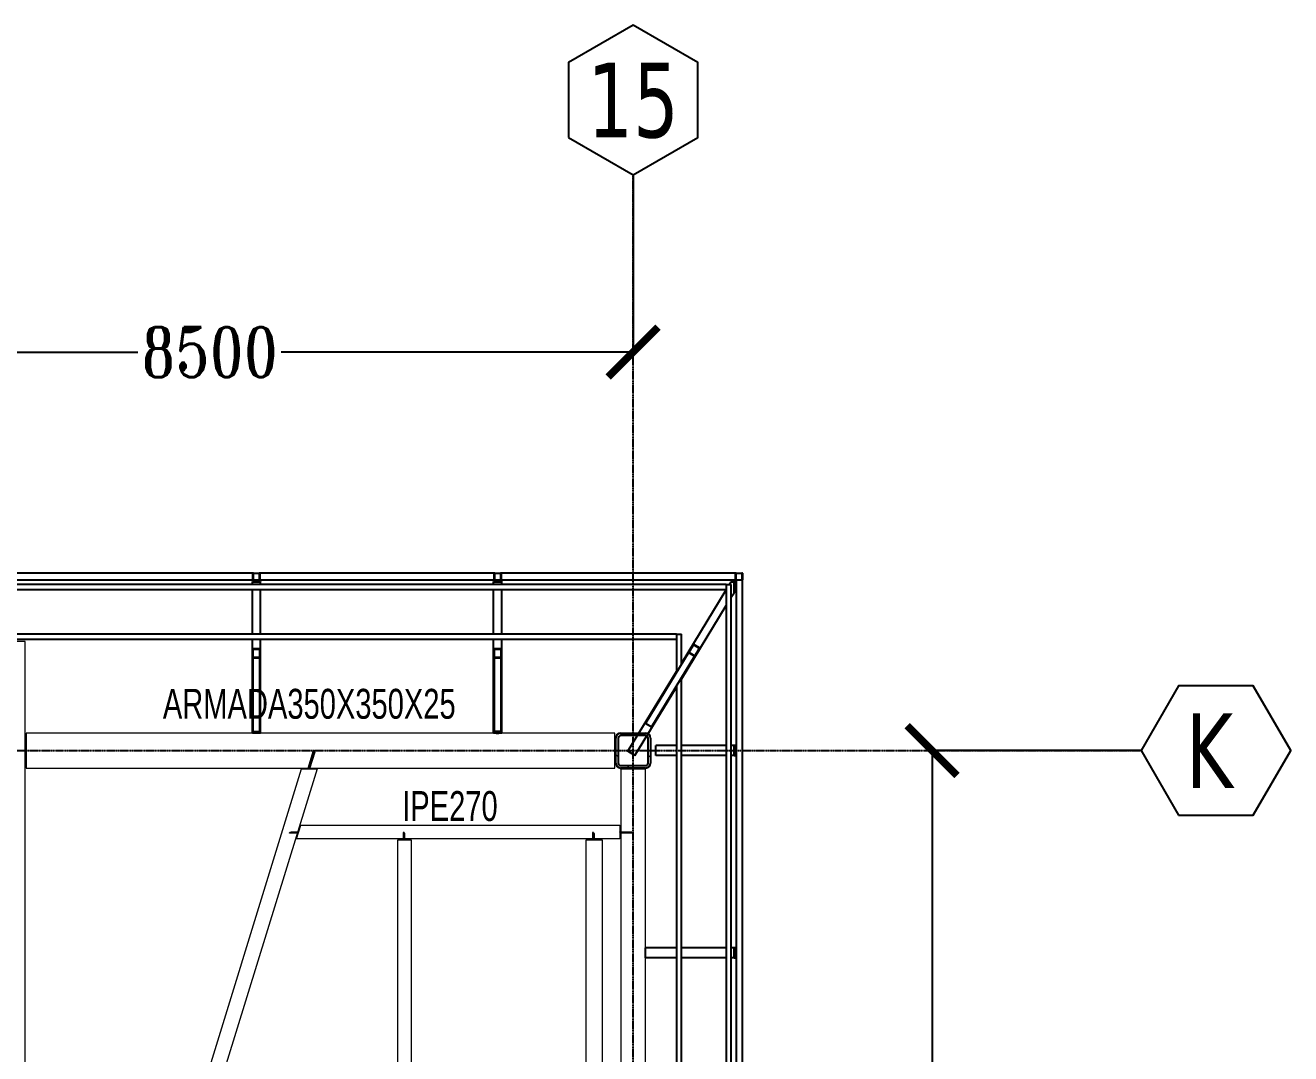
# Model space of a CAD drawing. Header units: millimetres. Extents: x -6598 to 74598, y -11659 to 33736.
# Drawn here: x 61901 to 74598, y 22457 to 32781 of the extents above; entities that cross this region are included whole.
import ezdxf
from ezdxf.enums import TextEntityAlignment as Align

# ---------------------------------------------------------------- set-up
doc = ezdxf.new("R2010")
doc.units = ezdxf.units.MM
doc.header["$LTSCALE"] = 0.95
doc.linetypes.add('DXK_LINE_DOT3', pattern=[5.9187, 2.979, -0.9799, 0.9799, -0.9799])
for name, color, linetype, lineweight in [('0-2', 250, 'Continuous', 5), ('E_COLUMNAS-1', 254, 'Continuous', 25), ('E_COLUMNAS-2', 1, 'Continuous', 9), ('E_COLUMNAS-3', 1, 'Continuous', 35), ('E_COLUMNAS-4', 1, 'Continuous', 25), ('E_TEXTO', 3, 'Continuous', 9), ('E_VIGAS', 7, 'Continuous', 9), ('E_VIGAS-1', 5, 'Continuous', 25), ('E_VIGAS-2', 10, 'Continuous', 25), ('HCB-VIGAS', 4, 'Continuous', 15), ('S-COLS-HDLN-1', 52, 'Continuous', 9)]:
    doc.layers.add(name, color=color, linetype=linetype, lineweight=lineweight)
for name, color, linetype in [('COTAS', 8, 'Continuous'), ('HCB-EJES', 1, 'Continuous'), ('HCB-ROTULOS', 2, 'Continuous')]:
    doc.layers.add(name, color=color, linetype=linetype)
doc.styles.add('Arial Narrow', font='', dxfattribs={"width": 0.85, "height": 0.3})
doc.styles.add('ROMANT', font='romant.shx', dxfattribs={"width": 0.8})
doc.styles.add('VERDANA', font='verdana.ttf')
doc.styles.get('Arial Narrow').set_extended_font_data('Arial Narrow')
doc.dimstyles.new('1.125', dxfattribs={"dimscale": 0, "dimtxt": 500, "dimasz": 500, "dimexe": 4, "dimexo": 4, "dimgap": 15, "dimtad": 0, "dimdec": 0, "dimzin": 4, "dimdsep": 46, "dimtxsty": 'ROMANT', "dimblk": 'ARCHTICK', "dimcen": -10, "dimclrd": 256, "dimclrt": 3, "dimadec": 0, "dimazin": 0, "dimtfac": 1, "dimtdec": 0, "dimtix": 1, "dimtmove": 0, "dimatfit": 0, "dimldrblk": 'OBLIQUE', "dimfxl": 0.05, "dimtolj": 1, "dimtzin": 0, "dimarcsym": 0})
pattern_1 = [(45, (0, 0), (-0.3768879, 0.3768879), []), (45, (0, 0.571), (-0.3768879, 0.3768879), [])]

# ---------------------------------------------------------------- blocks, each defined once
blk = doc.blocks.new('_ArchTick')
at = {"color": 0, "linetype": 'ByBlock', "const_width": 0.15}
blk.add_lwpolyline([(-0.5, -0.5), (0.5, 0.5)], dxfattribs=at)
blk = doc.blocks.new('*D98')
at = {"layer": 'COTAS', "color": 0, "lineweight": -2, "transparency": 16777216}
for p, q in [((73094, 25500), (70996, 25500)), ((73094, 17000), (70996, 17000))]:
    blk.add_line(p, q, dxfattribs=at)
at = {"layer": 'COTAS', "lineweight": -2, "transparency": 16777216}
for p, q in [((71000, 25500), (71000, 21970)), ((71000, 17000), (71000, 20530))]:
    blk.add_line(p, q, dxfattribs=at)
at = {"layer": 'Defpoints', "color": 0, "transparency": 16777216}
for p in [(71000, 25500), (73098, 25500), (73098, 17000)]:
    blk.add_point(p, dxfattribs=at)
at = {"layer": 'COTAS', "lineweight": -2, "transparency": 16777216, "xscale": 500, "yscale": 500, "zscale": 500}
for p, rotation in [((71000, 25500), 90), ((71000, 17000), 270)]:
    blk.add_blockref('_ArchTick', p, dxfattribs=dict(at, rotation=rotation))
at = {"layer": 'COTAS', "color": 3, "transparency": 16777216, "insert": (71000, 21250), "char_height": 500, "attachment_point": 5, "rotation": 90, "style": 'ROMANT'}
blk.add_mtext('\\A1;8500', dxfattribs=at)
blk = doc.blocks.new('_Oblique')
at = {"color": 0, "linetype": 'ByBlock', "lineweight": -2}
blk.add_line((-0.5, -0.5), (0.5, 0.5), dxfattribs=at)
blk = doc.blocks.new('*D112')
at = {"layer": 'COTAS', "color": 0, "lineweight": -2, "transparency": 16777216}
for p, q in [((59500, 31277), (59500, 29496)), ((68000, 31277), (68000, 29496))]:
    blk.add_line(p, q, dxfattribs=at)
at = {"layer": 'COTAS', "lineweight": -2, "transparency": 16777216}
for p, q in [((59500, 29500), (63030, 29500)), ((68000, 29500), (64470, 29500))]:
    blk.add_line(p, q, dxfattribs=at)
at = {"layer": 'Defpoints', "color": 0, "transparency": 16777216}
for p in [(59500, 31281), (68000, 31281), (68000, 29500)]:
    blk.add_point(p, dxfattribs=at)
at = {"layer": 'COTAS', "lineweight": -2, "transparency": 16777216, "xscale": 500, "yscale": 500, "zscale": 500, "rotation": 180}
blk.add_blockref('_ArchTick', (59500, 29500), dxfattribs=at)
at = {"layer": 'COTAS', "lineweight": -2, "transparency": 16777216, "xscale": 500, "yscale": 500, "zscale": 500}
blk.add_blockref('_ArchTick', (68000, 29500), dxfattribs=at)
at = {"layer": 'COTAS', "color": 3, "transparency": 16777216, "insert": (63750, 29500), "char_height": 500, "attachment_point": 5, "style": 'ROMANT'}
blk.add_mtext('\\A1;8500', dxfattribs=at)
blk = doc.blocks.new('EST_SFM_VIGA-METALICA-SECCION-C - EST_SFM_VIGA-METALICA-UPN160-1604346-PLANTA TIPO PISO 18 A PISO 23')
at = {"layer": 'E_VIGAS-1'}
for p, q in [((30.11, 0.018), (-30.277, 0.018)), ((32.53, 0.018), (30.168, 0.018)), ((34.953, 0.018), (32.588, 0.018)), ((35.017, 0.018), (35.011, 0.018)), ((35.017, 0.018), (35.017, -0.047)), ((-30.272, -0.047), (30.104, -0.047)), ((30.105, -0.047), (30.172, -0.047)), ((30.173, -0.047), (32.524, -0.047)), ((32.525, -0.047), (32.592, -0.047)), ((32.593, -0.047), (34.947, -0.047)), ((34.949, -0.047), (35.015, -0.047))]:
    blk.add_line(p, q, dxfattribs=at)
blk = doc.blocks.new('EST_SFM_VIGA-METALICA-SECCION-C - EST_SFM_VIGA-METALICA-UPN100-1529792-PLANTA TIPO PISO 18 A PISO 23')
at = {"layer": 'E_VIGAS-2'}
for p, q in [((-13.568, -0.018), (-13.568, 0.032)), ((-13.263, 0.032), (-13.567, 0.032)), ((13.831, 0.032), (-13.129, 0.032)), ((-13.568, -0.018), (-13.181, -0.018)), ((-13.047, -0.018), (13.749, -0.018))]:
    blk.add_line(p, q, dxfattribs=at)
blk = doc.blocks.new('EST_SFM_VIGA-METALICA-SECCION-C - EST_SFM_VIGA-METALICA-UPN100-1530878-PLANTA TIPO PISO 18 A PISO 23')
at = {"layer": 'E_VIGAS-2'}
for p, q in [((-14.294, -0.032), (-14.294, 0.018)), ((14.54, 0.018), (-14.294, 0.018)), ((-14.294, -0.032), (14.54, -0.032))]:
    blk.add_line(p, q, dxfattribs=at)
blk = doc.blocks.new('EST_SFM_VIGA-METALICA-SECCION-C - EST_SFM_VIGA-METALICA-UPN160-1529890-PLANTA TIPO PISO 18 A PISO 23')
at = {"layer": 'E_VIGAS-1'}
for p, q in [((14.442, 0.018), (-14.49, 0.018)), ((-14.49, -0.047), (-14.49, 0.016)), ((-14.49, -0.047), (-14.487, -0.047)), ((-14.485, -0.047), (14.437, -0.047))]:
    blk.add_line(p, q, dxfattribs=at)
blk = doc.blocks.new('EST_SFM_VIGA-METALICA-SECCION-C - EST_SFM_VIGA-METALICA-UPN100-1526554-PLANTA TIPO PISO 18 A PISO 23')
at = {"layer": 'E_VIGAS-2'}
for p, q in [((34.942, 0.018), (-34.929, 0.018)), ((34.942, 0.018), (34.942, -0.032)), ((-34.929, -0.032), (34.942, -0.032))]:
    blk.add_line(p, q, dxfattribs=at)
blk = doc.blocks.new('EST_SFM_VIGA-METALICA-SECCION-C - EST_SFM_VIGA-METALICA-UPN100-1526616-PLANTA TIPO PISO 18 A PISO 23')
at = {"layer": 'E_VIGAS-2'}
for p, q in [((34.044, 0.032), (-34.827, 0.032)), ((34.044, 0.032), (34.044, -0.018)), ((-34.827, -0.018), (34.044, -0.018))]:
    blk.add_line(p, q, dxfattribs=at)
blk = doc.blocks.new('EST_SCM_COLUMNA-METALICA-SECCION-CUADRADA - EST_SCM_COLUMNA-TUBULAR-CUADRADA_PTEØ_70x70 e_3mm-V29-PLANTA TIPO PISO 18 A PISO 23')
at = {"layer": 'E_COLUMNAS-1'}
for p, q in [((-0.035, -0.029), (-0.035, 0.029)), ((-0.032, 0.029), (-0.032, -0.029)), ((-0.029, 0.035), (0.029, 0.035)), ((0.029, 0.032), (-0.029, 0.032)), ((0.032, -0.029), (0.032, 0.029)), ((0.035, 0.029), (0.035, -0.029)), ((-0.029, -0.032), (0.029, -0.032)), ((0.029, -0.035), (-0.029, -0.035))]:
    blk.add_line(p, q, dxfattribs=at)
for centre, radius, start, end in [((-0.029, 0.029), 0.006, 90, 180), ((-0.029, 0.029), 0.003, 90, 180), ((0.029, 0.029), 0.006, 0, 90), ((0.029, 0.029), 0.003, 0, 90), ((0.029, 0.029), 0.006, 10, 80), ((0.029, 0.029), 0.003, 30, 60), ((-0.029, -0.029), 0.006, 180, 270), ((-0.029, -0.029), 0.003, 180, 270), ((0.029, -0.029), 0.003, 270, 360), ((0.029, -0.029), 0.006, 270, 0)]:
    blk.add_arc(centre, radius, start, end, dxfattribs=at)
blk = doc.blocks.new('EST_SCM_COLUMNA-METALICA-SECCION-CUADRADA - EST_SCM_COLUMNA-TUBULAR-CUADRADA_PTEØ_70x70 e_3mm-V35-PLANTA TIPO PISO 18 A PISO 23')
at = {"layer": 'E_COLUMNAS-2'}
h = blk.add_hatch(dxfattribs=at)
h.set_pattern_fill('FP_4', color=256, style=0, pattern_type=2)
h.set_pattern_definition([(315, (-7.522, 167.908), (0.15909903, 0.15909903), [])])
h.paths.add_polyline_path([(-0.029, 0.035), (-0.033, 0.033), (-0.035, 0.029), (-0.031, 0.031)])
h.paths.add_polyline_path([(0.029, 0.035), (0.031, 0.031), (0.035, 0.029), (0.033, 0.033)])
h.paths.add_polyline_path([(-0.029, 0.035), (-0.029, 0.032), (0.029, 0.032), (0.029, 0.035), (0.014, 0.035)])
h.paths.add_polyline_path([(-0.035, -0.029), (-0.033, -0.033), (-0.029, -0.035), (-0.031, -0.031)])
h.paths.add_polyline_path([(-0.035, 0.029), (-0.035, -0.029), (-0.032, -0.029), (-0.032, 0.029)])
h.paths.add_polyline_path([(0.035, -0.029), (0.031, -0.031), (0.029, -0.035), (0.033, -0.033)])
h.paths.add_polyline_path([(0.035, 0.029), (0.032, 0.029), (0.032, -0.029), (0.035, -0.029)])
h.paths.add_polyline_path([(-0.029, -0.032), (-0.029, -0.035), (0.029, -0.035), (0.029, -0.032), (0.014, -0.032)])
at = {"layer": 'E_COLUMNAS-1'}
for p, q in [((-0.035, -0.029), (-0.035, 0.029)), ((-0.032, 0.029), (-0.032, -0.029)), ((-0.029, 0.035), (0.029, 0.035)), ((0.029, 0.032), (-0.029, 0.032)), ((0.032, -0.029), (0.032, 0.029)), ((0.035, 0.029), (0.035, -0.029)), ((-0.029, -0.032), (0.029, -0.032)), ((0.029, -0.035), (-0.029, -0.035))]:
    blk.add_line(p, q, dxfattribs=at)
for centre, radius, start, end in [((-0.029, 0.029), 0.006, 90, 180), ((-0.029, 0.029), 0.006, 90, 170), ((-0.029, 0.029), 0.003, 90, 180), ((-0.029, 0.029), 0.003, 90, 150), ((0.029, 0.029), 0.006, 0, 90), ((0.029, 0.029), 0.006, 10, 90), ((0.029, 0.029), 0.003, 0, 90), ((0.029, 0.029), 0.003, 30, 90), ((-0.029, -0.029), 0.006, 180, 270), ((-0.029, -0.029), 0.003, 180, 270), ((0.029, -0.029), 0.003, 270, 360), ((0.029, -0.029), 0.006, 270, 0)]:
    blk.add_arc(centre, radius, start, end, dxfattribs=at)
blk = doc.blocks.new('EST_SCM_COLUMNA-METALICA-SECCION-CUADRADA - EST_SCM_COLUMNA-TUBULAR-CUADRADA_PTEØ_70x70 e_3mm-V36-PLANTA TIPO PISO 18 A PISO 23')
at = {"layer": 'E_COLUMNAS-1'}
for p, q in [((-0.035, -0.029), (-0.035, 0.029)), ((-0.032, 0.029), (-0.032, -0.029)), ((-0.029, 0.035), (0.029, 0.035)), ((0.029, 0.032), (-0.029, 0.032)), ((0.032, -0.029), (0.032, 0.029)), ((0.035, 0.029), (0.035, -0.029)), ((-0.029, -0.032), (0.029, -0.032)), ((0.029, -0.035), (-0.029, -0.035))]:
    blk.add_line(p, q, dxfattribs=at)
for centre, radius, start, end in [((-0.029, 0.029), 0.006, 90, 180), ((-0.029, 0.029), 0.006, 90, 170), ((-0.029, 0.029), 0.003, 90, 180), ((-0.029, 0.029), 0.003, 90, 150), ((0.029, 0.029), 0.006, 0, 90), ((0.029, 0.029), 0.006, 10, 90), ((0.029, 0.029), 0.003, 0, 90), ((0.029, 0.029), 0.003, 30, 90), ((-0.029, -0.029), 0.006, 180, 270), ((-0.029, -0.029), 0.003, 180, 270), ((0.029, -0.029), 0.003, 270, 360), ((0.029, -0.029), 0.006, 270, 0)]:
    blk.add_arc(centre, radius, start, end, dxfattribs=at)
blk = doc.blocks.new('DCTIB_CNI_EST_MOD-1A-FAC_0001_rvt-2-PLANTA TIPO PISO 18 A PISO 23')
at = {"layer": 'E_VIGAS'}
h = blk.add_hatch(dxfattribs=at)
h.set_pattern_fill('FP_2', color=256, style=0, pattern_type=2)
h.set_pattern_definition(pattern_1)
h.paths.add_polyline_path([(-5.547, 167.111), (-5.545, 167.113), (-5.6, 167.146), (-5.601, 167.145)])
h.paths.add_polyline_path([(-5.498, 167.191), (-5.497, 167.193), (-5.552, 167.226), (-5.553, 167.224), (-5.545, 167.22)])
h = blk.add_hatch(dxfattribs=at)
h.set_pattern_fill('FP_2', color=256, style=0, pattern_type=2)
h.set_pattern_definition(pattern_1)
h.paths.add_polyline_path([(-9.974, 167.094), (-9.91, 167.094), (-9.91, 167.096), (-9.974, 167.096)])
h.paths.add_polyline_path([(-9.977, 167.098), (-9.976, 167.098), (-9.977, 167.18)])
h.paths.add_polyline_path([(-9.909, 167.098), (-9.907, 167.098), (-9.909, 167.18)])
h.paths.add_polyline_path([(-9.974, 167.182), (-9.91, 167.182), (-9.91, 167.184), (-9.974, 167.184)])
at = {"layer": 'E_COLUMNAS-1'}
for centre, radius, start, end in [((-9.971, 167.879), 0.006, 190, 270), ((-9.971, 167.879), 0.006, 190, 270), ((-9.971, 167.879), 0.003, 210, 270), ((-9.971, 167.879), 0.003, 210, 270), ((-9.913, 167.879), 0.006, 270, 350), ((-9.913, 167.879), 0.006, 270, 350), ((-9.913, 167.879), 0.003, 270, 330), ((-9.913, 167.879), 0.003, 270, 330), ((-7.551, 167.879), 0.006, 190, 270), ((-7.551, 167.879), 0.006, 190, 270), ((-7.551, 167.879), 0.003, 210, 270), ((-7.551, 167.879), 0.003, 210, 270), ((-7.493, 167.879), 0.006, 270, 350), ((-7.493, 167.879), 0.006, 270, 350), ((-7.493, 167.879), 0.003, 270, 330), ((-7.493, 167.879), 0.003, 270, 330), ((-5.128, 167.879), 0.006, 190, 260), ((-5.128, 167.879), 0.006, 190, 260), ((-5.128, 167.879), 0.003, 210, 240), ((-5.128, 167.879), 0.003, 210, 240)]:
    blk.add_arc(centre, radius, start, end, dxfattribs=at)
at = {"layer": 'E_VIGAS-1'}
for p, q in [((-9.983, 167.859), (-9.955, 167.859)), ((-9.983, 167.858), (-9.983, 167.859)), ((-9.983, 167.858), (-9.901, 167.858)), ((-9.901, 167.858), (-9.983, 167.858)), ((-9.983, 167.83), (-9.983, 167.858)), ((-9.945, 167.876), (-9.945, 167.878)), ((-9.945, 167.864), (-9.945, 167.873)), ((-9.945, 167.859), (-9.945, 167.864)), ((-9.94, 167.878), (-9.94, 167.876)), ((-9.94, 167.873), (-9.94, 167.864)), ((-9.94, 167.864), (-9.94, 167.859)), ((-9.929, 167.859), (-9.901, 167.859)), ((-9.901, 167.859), (-9.901, 167.858)), ((-9.901, 167.83), (-9.901, 167.858)), ((-7.535, 167.859), (-7.563, 167.859)), ((-7.563, 167.859), (-7.535, 167.859)), ((-7.563, 167.858), (-7.563, 167.859)), ((-7.563, 167.858), (-7.481, 167.858)), ((-7.481, 167.858), (-7.563, 167.858)), ((-7.563, 167.83), (-7.563, 167.858)), ((-7.525, 167.876), (-7.525, 167.878)), ((-7.525, 167.864), (-7.525, 167.873)), ((-7.525, 167.859), (-7.525, 167.864)), ((-7.52, 167.878), (-7.52, 167.876)), ((-7.52, 167.873), (-7.52, 167.864)), ((-7.52, 167.864), (-7.52, 167.859)), ((-7.509, 167.859), (-7.481, 167.859)), ((-7.481, 167.859), (-7.509, 167.859)), ((-7.481, 167.859), (-7.481, 167.858)), ((-7.481, 167.83), (-7.481, 167.858)), ((-5.194, 167.83), (-5.177, 167.858)), ((-5.177, 167.859), (-5.148, 167.859)), ((-5.177, 167.858), (-5.149, 167.858)), ((-5.149, 167.858), (-5.177, 167.858)), ((-5.158, 167.878), (-5.17, 167.859)), ((-5.153, 167.873), (-5.153, 167.875)), ((-5.151, 167.868), (-5.152, 167.87)), ((-5.149, 167.864), (-5.15, 167.865)), ((-5.149, 167.747), (-5.149, 167.858)), ((-5.148, 167.853), (-5.148, 167.859)), ((-5.148, 167.859), (-5.148, 167.853)), ((-9.983, 167.33), (-9.983, 167.78)), ((-9.901, 167.33), (-9.901, 167.78)), ((-7.563, 167.33), (-7.563, 167.78)), ((-7.481, 167.33), (-7.481, 167.78)), ((-5.677, 167.038), (-5.227, 167.777)), ((-5.177, 167.701), (-5.149, 167.747)), ((-5.148, 167.802), (-5.148, 167.749)), ((-5.148, 167.76), (-5.129, 167.791)), ((-5.146, 167.835), (-5.143, 167.84)), ((-5.143, 167.831), (-5.146, 167.826)), ((-5.677, 166.88), (-5.227, 167.619)), ((-9.983, 166.337), (-9.983, 167.28)), ((-9.901, 166.337), (-9.901, 167.28)), ((-7.563, 166.337), (-7.563, 167.28)), ((-7.481, 166.337), (-7.481, 167.28)), ((-5.556, 167.224), (-5.602, 167.15)), ((-5.6, 167.149), (-5.555, 167.223)), ((-5.555, 167.223), (-5.56, 167.216)), ((-5.553, 167.224), (-5.498, 167.191)), ((-5.497, 167.193), (-5.552, 167.226)), ((-9.977, 167.18), (-9.977, 167.098)), ((-9.977, 167.098), (-9.977, 166.357)), ((-9.976, 167.18), (-9.976, 167.172)), ((-9.976, 167.098), (-9.976, 167.18)), ((-9.976, 167.098), (-9.976, 167.094)), ((-9.91, 167.184), (-9.974, 167.184)), ((-9.974, 167.182), (-9.91, 167.182)), ((-9.91, 167.096), (-9.974, 167.096)), ((-9.909, 167.172), (-9.909, 167.18)), ((-9.909, 167.18), (-9.909, 167.098)), ((-9.909, 167.094), (-9.909, 167.098)), ((-9.907, 167.098), (-9.907, 167.18)), ((-9.907, 166.357), (-9.907, 167.098)), ((-7.557, 167.18), (-7.557, 167.098)), ((-7.557, 167.098), (-7.557, 166.361)), ((-7.556, 167.18), (-7.556, 167.172)), ((-7.556, 167.098), (-7.556, 167.18)), ((-7.556, 167.098), (-7.556, 167.094)), ((-7.49, 167.184), (-7.554, 167.184)), ((-7.554, 167.182), (-7.49, 167.182)), ((-7.49, 167.096), (-7.554, 167.096)), ((-7.489, 167.172), (-7.489, 167.18)), ((-7.489, 167.18), (-7.489, 167.098)), ((-7.489, 167.094), (-7.489, 167.098)), ((-7.487, 167.098), (-7.487, 167.18)), ((-7.487, 166.361), (-7.487, 167.098)), ((-5.602, 167.15), (-6.034, 166.44)), ((-5.974, 166.404), (-5.542, 167.113)), ((-5.6, 167.149), (-5.602, 167.146)), ((-5.601, 167.145), (-5.547, 167.111)), ((-5.545, 167.113), (-5.6, 167.146)), ((-5.545, 167.111), (-5.543, 167.114)), ((-5.498, 167.188), (-5.543, 167.114)), ((-5.542, 167.113), (-5.497, 167.188)), ((-5.502, 167.181), (-5.498, 167.188)), ((-9.974, 167.094), (-9.91, 167.094)), ((-7.554, 167.094), (-7.49, 167.094)), ((-6.215, 166.155), (-5.727, 166.956)), ((-6.145, 166.112), (-5.727, 166.798)), ((-9.901, 166.337), (-9.983, 166.337)), ((-9.974, 166.353), (-9.91, 166.353)), ((-7.481, 166.337), (-7.563, 166.337)), ((-7.535, 166.337), (-7.563, 166.337)), ((-7.554, 166.357), (-7.49, 166.357)), ((-7.525, 166.337), (-7.519, 166.337)), ((-7.525, 166.337), (-7.525, 166.337)), ((-7.52, 166.337), (-7.52, 166.337)), ((-7.481, 166.337), (-7.509, 166.337)), ((-6.033, 166.435), (-5.979, 166.402)), ((-5.934, 166.112), (-5.934, 166.212)), ((-5.727, 166.212), (-5.934, 166.212)), ((-5.227, 166.212), (-5.677, 166.212)), ((-5.149, 166.212), (-5.177, 166.212)), ((-5.149, 166.212), (-5.149, 166.112)), ((-5.149, 166.112), (-5.149, 166.212)), ((-5.149, 166.212), (-5.148, 166.212)), ((-5.148, 166.212), (-5.148, 166.175)), ((-5.129, 166.212), (-5.148, 166.212)), ((-6.145, 166.112), (-6.215, 166.155)), ((-5.727, 166.112), (-5.934, 166.112)), ((-5.227, 166.112), (-5.677, 166.112)), ((-5.149, 166.112), (-5.177, 166.112)), ((-5.148, 166.112), (-5.149, 166.112)), ((-5.148, 166.165), (-5.143, 166.165)), ((-5.143, 166.165), (-5.148, 166.165)), ((-5.148, 166.165), (-5.143, 166.165)), ((-5.143, 166.16), (-5.148, 166.16)), ((-5.143, 166.16), (-5.148, 166.16)), ((-5.148, 166.16), (-5.143, 166.16)), ((-5.148, 166.15), (-5.148, 166.112)), ((-5.148, 166.112), (-5.129, 166.112)), ((-5.143, 166.165), (-5.129, 166.165)), ((-5.129, 166.16), (-5.143, 166.16)), ((-6.037, 164.082), (-6.037, 164.182)), ((-5.727, 164.182), (-6.037, 164.182)), ((-5.227, 164.182), (-5.677, 164.182)), ((-5.149, 164.182), (-5.177, 164.182)), ((-5.149, 164.182), (-5.149, 164.082)), ((-5.149, 164.082), (-5.149, 164.182)), ((-5.149, 164.182), (-5.148, 164.182)), ((-5.148, 164.182), (-5.148, 164.145)), ((-5.129, 164.182), (-5.148, 164.182)), ((-5.727, 164.082), (-6.037, 164.082)), ((-5.227, 164.082), (-5.677, 164.082)), ((-5.149, 164.082), (-5.177, 164.082)), ((-5.148, 164.082), (-5.149, 164.082)), ((-5.148, 164.135), (-5.143, 164.135)), ((-5.143, 164.135), (-5.148, 164.135)), ((-5.148, 164.135), (-5.143, 164.135)), ((-5.143, 164.13), (-5.148, 164.13)), ((-5.143, 164.13), (-5.148, 164.13)), ((-5.148, 164.13), (-5.143, 164.13)), ((-5.148, 164.12), (-5.148, 164.082)), ((-5.148, 164.082), (-5.129, 164.082)), ((-5.143, 164.135), (-5.129, 164.135)), ((-5.129, 164.13), (-5.143, 164.13))]:
    blk.add_line(p, q, dxfattribs=at)
at = {"layer": 'E_VIGAS-1', "flags": 128}
for points in [[(-5.177, 167.858), (-5.177, 167.858), (-5.177, 167.859)], [(-5.135, 167.854), (-5.138, 167.855), (-5.142, 167.857), (-5.146, 167.861), (-5.149, 167.864), (-5.152, 167.869), (-5.153, 167.874), (-5.154, 167.878)], [(-5.143, 167.84), (-5.138, 167.848), (-5.133, 167.857), (-5.129, 167.863)], [(-5.148, 167.749), (-5.149, 167.747), (-5.149, 167.747)], [(-5.129, 167.854), (-5.133, 167.847), (-5.138, 167.838), (-5.143, 167.831)], [(-5.552, 167.226), (-5.552, 167.226), (-5.553, 167.226), (-5.554, 167.226), (-5.555, 167.226), (-5.555, 167.225), (-5.556, 167.225), (-5.556, 167.224)], [(-5.555, 167.223), (-5.555, 167.224), (-5.555, 167.224), (-5.554, 167.224), (-5.554, 167.224), (-5.554, 167.224), (-5.553, 167.224), (-5.553, 167.224), (-5.553, 167.224)], [(-9.974, 167.184), (-9.975, 167.184), (-9.975, 167.184), (-9.976, 167.183), (-9.976, 167.183), (-9.977, 167.182), (-9.977, 167.181), (-9.977, 167.18)], [(-9.977, 167.098), (-9.977, 167.097), (-9.977, 167.096), (-9.976, 167.095), (-9.976, 167.095), (-9.975, 167.094), (-9.975, 167.094), (-9.974, 167.094)], [(-9.976, 167.18), (-9.976, 167.181), (-9.975, 167.181), (-9.975, 167.182), (-9.975, 167.182), (-9.975, 167.182), (-9.974, 167.182), (-9.974, 167.182)], [(-9.974, 167.096), (-9.974, 167.096), (-9.975, 167.096), (-9.975, 167.096), (-9.975, 167.096), (-9.975, 167.097), (-9.976, 167.097), (-9.976, 167.098)], [(-9.907, 167.18), (-9.907, 167.181), (-9.907, 167.182), (-9.908, 167.183), (-9.908, 167.183), (-9.909, 167.184), (-9.909, 167.184), (-9.91, 167.184)], [(-9.91, 167.182), (-9.91, 167.182), (-9.909, 167.182), (-9.909, 167.182), (-9.909, 167.182), (-9.909, 167.181), (-9.909, 167.181), (-9.909, 167.18)], [(-9.91, 167.094), (-9.909, 167.094), (-9.909, 167.094), (-9.908, 167.095), (-9.908, 167.095), (-9.907, 167.096), (-9.907, 167.097), (-9.907, 167.098)], [(-9.909, 167.098), (-9.909, 167.097), (-9.909, 167.097), (-9.909, 167.096), (-9.909, 167.096), (-9.909, 167.096), (-9.91, 167.096), (-9.91, 167.096)], [(-7.554, 167.184), (-7.555, 167.184), (-7.555, 167.184), (-7.556, 167.183), (-7.556, 167.183), (-7.557, 167.182), (-7.557, 167.181), (-7.557, 167.18)], [(-7.557, 167.098), (-7.557, 167.097), (-7.557, 167.096), (-7.556, 167.095), (-7.556, 167.095), (-7.555, 167.094), (-7.555, 167.094), (-7.554, 167.094)], [(-7.556, 167.18), (-7.556, 167.181), (-7.555, 167.181), (-7.555, 167.182), (-7.555, 167.182), (-7.555, 167.182), (-7.554, 167.182), (-7.554, 167.182)], [(-7.554, 167.096), (-7.554, 167.096), (-7.555, 167.096), (-7.555, 167.096), (-7.555, 167.096), (-7.555, 167.097), (-7.556, 167.097), (-7.556, 167.098)], [(-7.487, 167.18), (-7.487, 167.181), (-7.487, 167.182), (-7.488, 167.183), (-7.488, 167.183), (-7.489, 167.184), (-7.489, 167.184), (-7.49, 167.184)], [(-7.49, 167.182), (-7.49, 167.182), (-7.489, 167.182), (-7.489, 167.182), (-7.489, 167.182), (-7.489, 167.181), (-7.489, 167.181), (-7.489, 167.18)], [(-7.49, 167.094), (-7.489, 167.094), (-7.489, 167.094), (-7.488, 167.095), (-7.488, 167.095), (-7.487, 167.096), (-7.487, 167.097), (-7.487, 167.098)], [(-7.489, 167.098), (-7.489, 167.097), (-7.489, 167.097), (-7.489, 167.096), (-7.489, 167.096), (-7.489, 167.096), (-7.49, 167.096), (-7.49, 167.096)], [(-5.602, 167.15), (-5.602, 167.149), (-5.602, 167.148), (-5.602, 167.147), (-5.602, 167.146), (-5.602, 167.146), (-5.602, 167.145), (-5.601, 167.145)], [(-5.6, 167.146), (-5.6, 167.147), (-5.601, 167.147), (-5.601, 167.147), (-5.601, 167.148), (-5.601, 167.148), (-5.601, 167.149), (-5.6, 167.149)], [(-5.547, 167.111), (-5.546, 167.111), (-5.545, 167.111), (-5.544, 167.111), (-5.544, 167.112), (-5.543, 167.112), (-5.542, 167.113), (-5.542, 167.113)], [(-5.543, 167.114), (-5.543, 167.114), (-5.544, 167.113), (-5.544, 167.113), (-5.544, 167.113), (-5.545, 167.113), (-5.545, 167.113), (-5.545, 167.113)], [(-5.498, 167.191), (-5.498, 167.191), (-5.498, 167.19), (-5.498, 167.19), (-5.498, 167.19), (-5.498, 167.189), (-5.498, 167.189), (-5.498, 167.188)], [(-5.497, 167.188), (-5.496, 167.188), (-5.496, 167.189), (-5.496, 167.19), (-5.496, 167.191), (-5.496, 167.192), (-5.497, 167.192), (-5.497, 167.193)], [(-9.977, 166.357), (-9.977, 166.356), (-9.977, 166.355), (-9.976, 166.355), (-9.976, 166.354), (-9.975, 166.354), (-9.975, 166.353), (-9.974, 166.353)], [(-9.91, 166.353), (-9.909, 166.353), (-9.909, 166.354), (-9.908, 166.354), (-9.908, 166.355), (-9.907, 166.355), (-9.907, 166.356), (-9.907, 166.357)], [(-7.557, 166.361), (-7.557, 166.36), (-7.557, 166.359), (-7.556, 166.359), (-7.556, 166.358), (-7.555, 166.358), (-7.555, 166.357), (-7.554, 166.357)], [(-7.49, 166.357), (-7.489, 166.357), (-7.489, 166.358), (-7.488, 166.358), (-7.488, 166.359), (-7.487, 166.359), (-7.487, 166.36), (-7.487, 166.361)], [(-6.034, 166.44), (-6.034, 166.44), (-6.034, 166.439), (-6.034, 166.438), (-6.034, 166.437), (-6.034, 166.436), (-6.034, 166.436), (-6.033, 166.435)], [(-5.979, 166.402), (-5.978, 166.402), (-5.977, 166.402), (-5.977, 166.402), (-5.976, 166.402), (-5.975, 166.403), (-5.974, 166.403), (-5.974, 166.404)]]:
    blk.add_lwpolyline(points, dxfattribs=at)
at = {"layer": 'E_VIGAS-1'}
for centre, start_param, end_param in [((-7.535, 166.337), 4.712389, 6.283185), ((-7.535, 166.337), 0.785398, 1.308997), ((-7.535, 166.337), 0, 0.523599), ((-7.509, 166.337), 3.141593, 4.712389), ((-7.509, 166.337), 2.617994, 3.141593), ((-7.509, 166.337), 1.832596, 2.356194)]:
    blk.add_ellipse(centre, major_axis=(0.0107, 0), ratio=0.003149, start_param=start_param, end_param=end_param, dxfattribs=at)
for points, knots in [([(-9.945, 167.864), (-9.945, 167.863), (-9.945, 167.862), (-9.947, 167.86), (-9.948, 167.86), (-9.95, 167.859), (-9.951, 167.859), (-9.952, 167.859), (-9.954, 167.859), (-9.955, 167.859)], [0, 0, 0, 0, 0.285714, 0.428571, 0.571429, 0.678571, 0.732143, 0.785714, 1, 1, 1, 1]), ([(-9.955, 167.859), (-9.954, 167.859), (-9.953, 167.859), (-9.95, 167.859), (-9.948, 167.86), (-9.946, 167.86), (-9.945, 167.862), (-9.945, 167.863), (-9.945, 167.864)], [0, 0, 0, 0, 0.142857, 0.285714, 0.428571, 0.571429, 0.785714, 1, 1, 1, 1]), ([(-9.94, 167.864), (-9.94, 167.863), (-9.939, 167.862), (-9.938, 167.86), (-9.936, 167.86), (-9.935, 167.859), (-9.934, 167.859), (-9.932, 167.859), (-9.93, 167.859), (-9.929, 167.859)], [0, 0, 0, 0, 0.285714, 0.428571, 0.571429, 0.678571, 0.732143, 0.785714, 1, 1, 1, 1]), ([(-9.929, 167.859), (-9.93, 167.859), (-9.931, 167.859), (-9.934, 167.859), (-9.936, 167.86), (-9.938, 167.86), (-9.939, 167.862), (-9.94, 167.863), (-9.94, 167.864)], [0, 0, 0, 0, 0.142857, 0.285714, 0.428571, 0.571429, 0.785714, 1, 1, 1, 1]), ([(-7.525, 167.864), (-7.525, 167.863), (-7.525, 167.862), (-7.527, 167.86), (-7.528, 167.86), (-7.53, 167.859), (-7.531, 167.859), (-7.532, 167.859), (-7.534, 167.859), (-7.535, 167.859)], [0, 0, 0, 0, 0.285714, 0.428571, 0.571429, 0.678571, 0.732143, 0.785714, 1, 1, 1, 1]), ([(-7.535, 167.859), (-7.534, 167.859), (-7.533, 167.859), (-7.53, 167.859), (-7.528, 167.859), (-7.526, 167.86), (-7.525, 167.862), (-7.525, 167.863), (-7.525, 167.864)], [0, 0, 0, 0, 0.142857, 0.285714, 0.428571, 0.571429, 0.785714, 1, 1, 1, 1]), ([(-7.52, 167.864), (-7.52, 167.863), (-7.519, 167.861), (-7.518, 167.86), (-7.516, 167.86), (-7.515, 167.859), (-7.514, 167.859), (-7.512, 167.859), (-7.51, 167.859), (-7.509, 167.859)], [0, 0, 0, 0, 0.285714, 0.428571, 0.571429, 0.678571, 0.732143, 0.785714, 1, 1, 1, 1]), ([(-7.509, 167.859), (-7.51, 167.859), (-7.511, 167.859), (-7.514, 167.859), (-7.516, 167.86), (-7.518, 167.86), (-7.519, 167.862), (-7.52, 167.863), (-7.52, 167.864)], [0, 0, 0, 0, 0.142857, 0.285714, 0.428571, 0.571429, 0.785714, 1, 1, 1, 1]), ([(-5.148, 167.853), (-5.148, 167.852), (-5.148, 167.85), (-5.148, 167.848), (-5.148, 167.847), (-5.148, 167.846), (-5.148, 167.845), (-5.148, 167.844), (-5.148, 167.844), (-5.148, 167.843), (-5.147, 167.843), (-5.147, 167.843), (-5.147, 167.843)], [-1, -1, -1, -1, -0.8571429, -0.7857143, -0.75, -0.7142857, -0.6785714, -0.6428571, -0.6071429, -0.5892857, -0.5803571, -0.5714286, -0.5714286, -0.5714286, -0.5714286]), ([(-5.143, 167.84), (-5.143, 167.84), (-5.144, 167.839), (-5.144, 167.839), (-5.145, 167.838), (-5.145, 167.838), (-5.145, 167.838), (-5.146, 167.838), (-5.146, 167.838), (-5.146, 167.838), (-5.146, 167.839), (-5.147, 167.839), (-5.147, 167.84), (-5.147, 167.84), (-5.147, 167.84), (-5.147, 167.84), (-5.147, 167.84), (-5.147, 167.841), (-5.147, 167.841), (-5.147, 167.842), (-5.147, 167.842), (-5.147, 167.843), (-5.147, 167.843), (-5.147, 167.843), (-5.148, 167.843), (-5.148, 167.844), (-5.148, 167.844), (-5.148, 167.845), (-5.148, 167.846), (-5.148, 167.847), (-5.148, 167.848), (-5.148, 167.85), (-5.148, 167.852), (-5.148, 167.853)], [-1, -1, -1, -1, -0.928571, -0.857143, -0.839286, -0.821429, -0.785714, -0.75, -0.714286, -0.678571, -0.642857, -0.607143, -0.589286, -0.580357, -0.571429, -0.5625, -0.553571, -0.535714, -0.5, -0.464286, -0.446429, -0.4375, -0.428571, -0.419643, -0.410714, -0.392857, -0.357143, -0.321429, -0.285714, -0.25, -0.214286, -0.142857, 0, 0, 0, 0]), ([(-5.143, 167.831), (-5.144, 167.829), (-5.146, 167.824), (-5.147, 167.816), (-5.148, 167.809), (-5.148, 167.804), (-5.148, 167.802)], [0, 0, 0, 0, 0.285714, 0.571429, 0.785714, 1, 1, 1, 1]), ([(-5.146, 167.838), (-5.146, 167.838), (-5.146, 167.838), (-5.145, 167.838), (-5.145, 167.838), (-5.145, 167.838), (-5.144, 167.839), (-5.144, 167.839), (-5.143, 167.84), (-5.143, 167.84)], [-0.2857143, -0.2857143, -0.2857143, -0.2857143, -0.25, -0.2142857, -0.1785714, -0.1607143, -0.1428571, -0.0714286, 0, 0, 0, 0]), ([(-5.146, 167.824), (-5.145, 167.825), (-5.145, 167.827), (-5.143, 167.83), (-5.143, 167.831)], [0.7143088, 0.7143088, 0.7143088, 0.7143088, 0.8571429, 1, 1, 1, 1]), ([(-5.148, 166.175), (-5.148, 166.174), (-5.148, 166.173), (-5.147, 166.17), (-5.147, 166.169), (-5.146, 166.167), (-5.145, 166.165), (-5.143, 166.165), (-5.143, 166.165)], [0, 0, 0, 0, 0.142857, 0.285714, 0.428571, 0.571429, 0.785714, 1, 1, 1, 1]), ([(-5.143, 166.16), (-5.143, 166.16), (-5.144, 166.159), (-5.145, 166.159), (-5.146, 166.158), (-5.147, 166.156), (-5.147, 166.155), (-5.147, 166.154), (-5.148, 166.152), (-5.148, 166.151), (-5.148, 166.15)], [0, 0, 0, 0, 0.142857, 0.285714, 0.428571, 0.571429, 0.678571, 0.732143, 0.785714, 1, 1, 1, 1]), ([(-5.148, 164.145), (-5.148, 164.144), (-5.148, 164.143), (-5.147, 164.14), (-5.147, 164.139), (-5.146, 164.137), (-5.145, 164.136), (-5.143, 164.135), (-5.143, 164.135)], [0, 0, 0, 0, 0.142857, 0.285714, 0.428571, 0.571429, 0.785714, 1, 1, 1, 1]), ([(-5.143, 164.13), (-5.143, 164.13), (-5.144, 164.13), (-5.145, 164.129), (-5.146, 164.128), (-5.147, 164.126), (-5.147, 164.125), (-5.147, 164.124), (-5.148, 164.122), (-5.148, 164.121), (-5.148, 164.12)], [0, 0, 0, 0, 0.142857, 0.285714, 0.428571, 0.571429, 0.678571, 0.732143, 0.785714, 1, 1, 1, 1])]:
    blk.add_open_spline(points, degree=3, knots=knots, dxfattribs=at)
for points in [[(-5.148, 167.859), (-5.148, 167.859), (-5.149, 167.858), (-5.149, 167.858), (-5.149, 167.858)], [(-5.148, 167.802), (-5.148, 167.803), (-5.148, 167.807), (-5.148, 167.811), (-5.147, 167.814), (-5.147, 167.815)]]:
    blk.add_open_spline(points, degree=3, dxfattribs=at)
at = {"layer": 'E_COLUMNAS-1', "rotation": 180}
for name, p in [('EST_SCM_COLUMNA-METALICA-SECCION-CUADRADA - EST_SCM_COLUMNA-TUBULAR-CUADRADA_PTEØ_70x70 e_3mm-V36-PLANTA TIPO PISO 18 A PISO 23', (-9.942, 167.908)), ('EST_SCM_COLUMNA-METALICA-SECCION-CUADRADA - EST_SCM_COLUMNA-TUBULAR-CUADRADA_PTEØ_70x70 e_3mm-V35-PLANTA TIPO PISO 18 A PISO 23', (-7.522, 167.908)), ('EST_SCM_COLUMNA-METALICA-SECCION-CUADRADA - EST_SCM_COLUMNA-TUBULAR-CUADRADA_PTEØ_70x70 e_3mm-V29-PLANTA TIPO PISO 18 A PISO 23', (-5.099, 167.908))]:
    blk.add_blockref(name, p, dxfattribs=at)
at = {"layer": 'E_VIGAS-1'}
for name, p in [('EST_SFM_VIGA-METALICA-SECCION-C - EST_SFM_VIGA-METALICA-UPN160-1604346-PLANTA TIPO PISO 18 A PISO 23', (-40.081, 167.925)), ('EST_SFM_VIGA-METALICA-SECCION-C - EST_SFM_VIGA-METALICA-UPN100-1526554-PLANTA TIPO PISO 18 A PISO 23', (-40.169, 167.812)), ('EST_SFM_VIGA-METALICA-SECCION-C - EST_SFM_VIGA-METALICA-UPN100-1526616-PLANTA TIPO PISO 18 A PISO 23', (-39.77, 167.298))]:
    blk.add_blockref(name, p, dxfattribs=at)
for name, p, rotation in [('EST_SFM_VIGA-METALICA-SECCION-C - EST_SFM_VIGA-METALICA-UPN160-1529890-PLANTA TIPO PISO 18 A PISO 23', (-5.082, 153.388), 269.9999999999999), ('EST_SFM_VIGA-METALICA-SECCION-C - EST_SFM_VIGA-METALICA-UPN100-1530878-PLANTA TIPO PISO 18 A PISO 23', (-5.195, 153.535), 270), ('EST_SFM_VIGA-METALICA-SECCION-C - EST_SFM_VIGA-METALICA-UPN100-1529792-PLANTA TIPO PISO 18 A PISO 23', (-5.709, 153.763), 270.0000000000001)]:
    blk.add_blockref(name, p, dxfattribs=dict(at, rotation=rotation))
blk = doc.blocks.new('EST_SCM_COLUMNA-METALICA-SECCION-CUADRADA - EST_SCM_COLUMNA-TUBULAR-CUADRADA_ARMADA_350X350X25-2301512-PLANTA TIPO PISO 18 A PISO 23')
at = {"layer": 'S-COLS-HDLN-1'}
h = blk.add_hatch(dxfattribs=at)
h.set_pattern_fill('FP_16', color=256, style=0, pattern_type=2)
h.set_pattern_definition([(135, (6.162, -166.162), (-0.15909903, -0.15909903), [])])
h.paths.add_polyline_path([(-0.125, -0.175), (0.125, -0.175), (0.144, -0.171), (0.16, -0.16), (0.171, -0.144), (0.175, -0.125), (0.175, 0.125), (0.171, 0.144), (0.16, 0.16), (0.144, 0.171), (0.125, 0.175), (-0.125, 0.175), (-0.144, 0.171), (-0.16, 0.16), (-0.171, 0.144), (-0.175, 0.125), (-0.175, -0.125), (-0.171, -0.144), (-0.16, -0.16), (-0.144, -0.171)])
h.paths.add_polyline_path([(0.048, -0.15), (-0.125, -0.15), (-0.138, -0.147), (-0.147, -0.138), (-0.15, -0.125), (-0.15, 0.125), (-0.147, 0.137), (-0.138, 0.147), (-0.125, 0.15), (0.125, 0.15), (0.137, 0.147), (0.147, 0.137), (0.15, 0.125), (0.15, -0.125), (0.147, -0.138), (0.137, -0.147), (0.125, -0.15)])
at = {"layer": 'E_COLUMNAS-4'}
for p, q in [((-0.125, 0.175), (0.125, 0.175)), ((0.125, 0.15), (-0.125, 0.15)), ((-0.175, -0.125), (-0.175, 0.125)), ((-0.15, 0.125), (-0.15, -0.125)), ((0.15, -0.125), (0.15, 0.125)), ((0.175, 0.125), (0.175, -0.125)), ((-0.125, -0.15), (0.125, -0.15)), ((0.125, -0.175), (-0.125, -0.175))]:
    blk.add_line(p, q, dxfattribs=at)
for centre, radius, start, end in [((-0.125, 0.125), 0.05, 90, 180), ((-0.125, 0.125), 0.025, 90, 180), ((0.125, 0.125), 0.05, 0, 90), ((0.125, 0.125), 0.025, 360, 90), ((-0.125, -0.125), 0.05, 180, 270), ((-0.125, -0.125), 0.025, 180, 270), ((0.125, -0.125), 0.025, 270, 360), ((0.125, -0.125), 0.05, 270, 0)]:
    blk.add_arc(centre, radius, start, end, dxfattribs=at)

msp = doc.modelspace()

# ---------------------------------------------------------------- linework, layer by layer
at = {"layer": 'E_VIGAS', "color": 30, "true_color": 0xf26722}
msp.add_lwpolyline([(6101, 26595.9), (6101.1, -1095.9), (61901.3, -1095.8), (61901.2, 26595.9)], close=True, dxfattribs=at)
at = {"layer": 'HCB-EJES', "linetype": 'DXK_LINE_DOT3'}
for p, q in [((68000.1, -5780.2), (68000.1, 31280.5)), ((-5098.2, 25500), (73098.4, 25500))]:
    msp.add_line(p, q, dxfattribs=at)
at = {"layer": 'HCB-ROTULOS'}
for points in [[(67350.6, 31655.5), (68000.1, 31280.5), (68649.6, 31655.5), (68649.6, 32405.5), (68000.1, 32780.5), (67350.6, 32405.5)], [(73473.4, 24850.5), (74223.4, 24850.5), (74598.4, 25500), (74223.4, 26149.5), (73473.4, 26149.5), (73098.4, 25500)]]:
    msp.add_lwpolyline(points, close=True, dxfattribs=at)
at = {"layer": 'HCB-VIGAS'}
for points in [[(61911.2, 25325), (67815.1, 25325), (67815.1, 25675), (61911.2, 25675)], [(64793.1, 25499.9), (64803.3, 25499.9), (64749.4, 25325.1), (64738.9, 25325.1)], [(64753.4, 25315.5), (64746.5, 25315.5), (64799.5, 25487.5), (64805.8, 25485.5)], [(67876, 185), (68126, 185), (68126, 25315), (67876, 25315)], [(64553.3, 24669.6), (64556.4, 24679.6), (64632.6, 24679.6), (64629.6, 24669.6)], [(64644.9, 24685.9), (64642.9, 24679.5), (64567.8, 24679.6), (64567.8, 24685.8)], [(67866, 24615.2), (64623.1, 24615.2), (64664.7, 24750.2), (67866, 24750.2)], [(65702, 24679.4), (65692, 24679.4), (65692, 24615.2), (65702, 24615.2)], [(65702, 24605.3), (65708.6, 24605.3), (65708.6, 24669.9), (65702, 24669.9)], [(67604.1, 24679.4), (67594.1, 24679.4), (67594.1, 24615.2), (67604.1, 24615.2)], [(67604.1, 24604.9), (67611.6, 24604.9), (67611.6, 24669.4), (67604.1, 24669.4)], [(67865.9, 24685.8), (67988.3, 24685.9), (67988.3, 24679.7), (67865.9, 24679.6)], [(67875.9, 24669.7), (67875.9, 24679.7), (68000.1, 24679.7), (68000.1, 24669.7)], [(65637.9, 24605.3), (65772.9, 24605.3), (65772.9, 17465.2), (65637.9, 17465.2)], [(67687.9, 17465.2), (67527.9, 17465.2), (67527.9, 24604.9), (67687.9, 24604.9)]]:
    msp.add_lwpolyline(points, close=True, dxfattribs=at)
msp.add_lwpolyline([(64671.5, 25315.5), (64828.5, 25315.5), (62409, 17464.8), (62258.9, 17464.8), (64671.5, 25315.5)], dxfattribs=at)

# ---------------------------------------------------------------- block references
at = {"layer": '0-2', "xscale": 999.9999999999983, "yscale": 999.9999999999983, "zscale": 999.9999999999983}
msp.add_blockref('DCTIB_CNI_EST_MOD-1A-FAC_0001_rvt-2-PLANTA TIPO PISO 18 A PISO 23', (74162.2, -140662.4), dxfattribs=at)
at = {"layer": 'E_COLUMNAS-3', "xscale": 999.9999999999983, "yscale": 999.9999999999983, "zscale": 999.9999999999983}
msp.add_blockref('EST_SCM_COLUMNA-METALICA-SECCION-CUADRADA - EST_SCM_COLUMNA-TUBULAR-CUADRADA_ARMADA_350X350X25-2301512-PLANTA TIPO PISO 18 A PISO 23', (68000.1, 25500), dxfattribs=at)

# ---------------------------------------------------------------- texts
at = {"layer": 'E_TEXTO', "style": 'Arial Narrow', "width": 0.85}
for s, rotation, p in [('ARMADA350X350X25', 360, (64750.5, 25819.7)), ('IPE270', 0.0001, (66162.1, 24793.3))]:
    msp.add_text(s, height=300, rotation=rotation, dxfattribs=at).set_placement(p, align=Align.CENTER)
at = {"layer": 'HCB-ROTULOS', "color": 4, "style": 'VERDANA', "width": 0.7}
for s, p in [('15', (68000.1, 32030.5)), ('K', (73783.9, 25500))]:
    msp.add_text(s, height=750, dxfattribs=at).set_placement(p, align=Align.MIDDLE_CENTER)

# ---------------------------------------------------------------- dimensions: what is measured, and where the dimension line sits
at = {"layer": 'COTAS'}
for base, p1, p2, angle, picture, middle in [((68000.1, 29500.4), (59500.1, 31280.5), (68000.1, 31280.5), 180, '*D112', (63750.1, 29500.4)), ((71000.1, 25500), (73098.4, 17000), (73098.4, 25500), 270, '*D98', (71000.1, 21250))]:
    dim = msp.add_linear_dim(base=base, p1=p1, p2=p2, angle=angle, dimstyle='1.125', override={"dimscale": 1}, dxfattribs=at)
    dim.commit()
    dim.dimension.update_dxf_attribs({"geometry": picture, "text_midpoint": middle})

doc.saveas('drawing.dxf')
